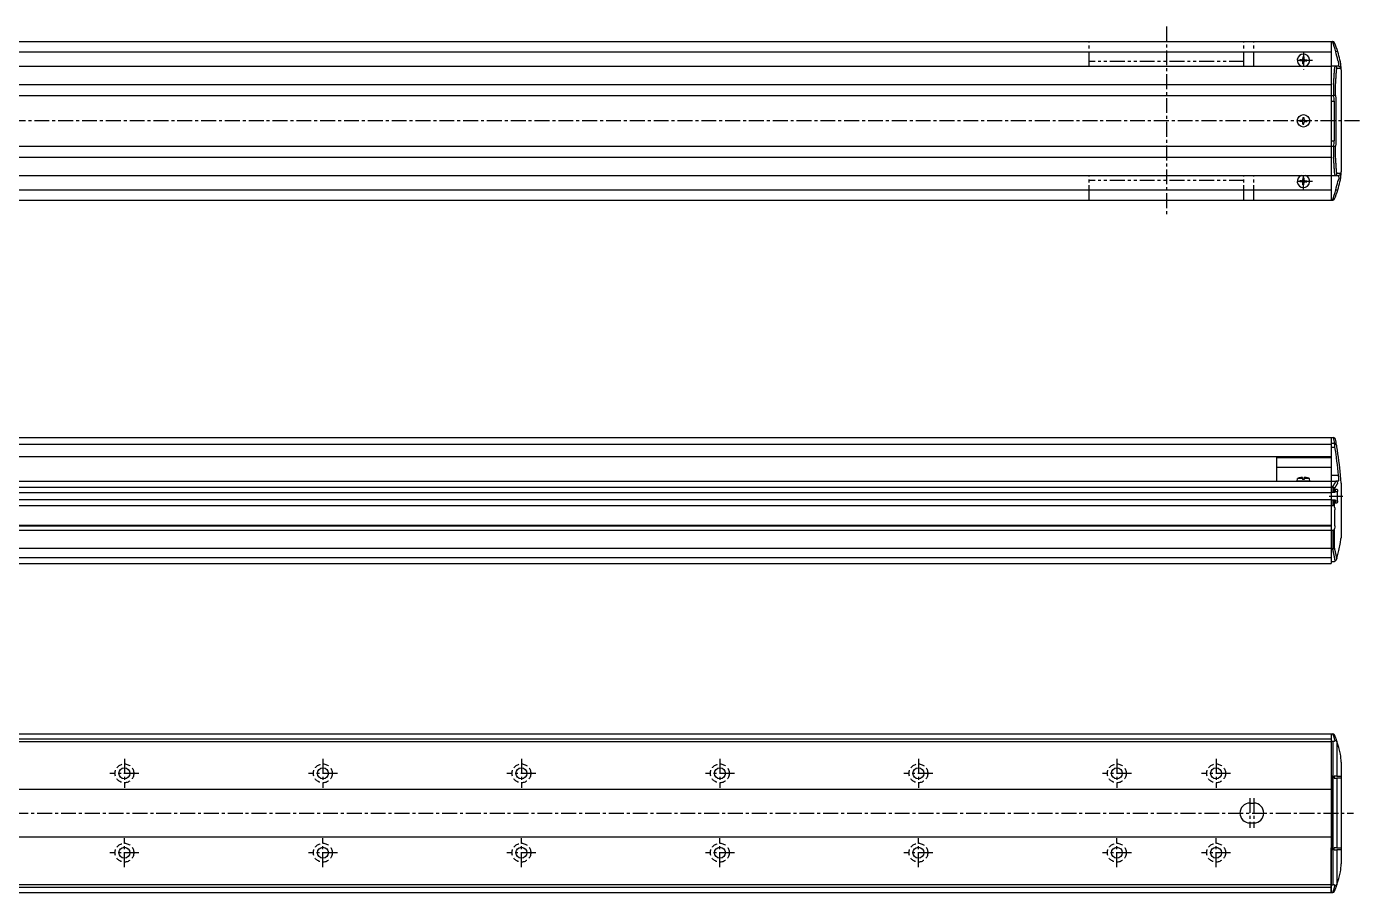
# Model space of a CAD drawing. Extents: x -693 to 650, y 35 to 506.
# Drawn here: x -22 to 650, y 69 to 506 of the extents above; entities that cross this region are included whole.
import ezdxf

# ---------------------------------------------------------------- set-up
doc = ezdxf.new("R2010")
doc.units = 0
for name, pattern in [('CENTER', [12, 7.5, -1.5, 1.5, -1.5]), ('DASHED', [4.5, 3, -1.5]), ('PHANTOM', [15, 7.5, -1.5, 1.5, -1.5, 1.5, -1.5])]:
    doc.linetypes.add(name, pattern=pattern)
doc.layers.get('0').update_dxf_attribs({"linetype": 'CONTINUOUS'})
doc.layers.add('CENTER', color=1, linetype='CENTER')

msp = doc.modelspace()

# ---------------------------------------------------------------- linework, layer by layer
at = {"color": 7, "linetype": 'CONTINUOUS'}
for p, q in [((-504.42, 498.26), (635.58, 498.26)), ((635.58, 498.26), (635.58, 418.26)), ((635.58, 498.26), (636.16, 498.26)), ((636.36, 498.26), (636.16, 498.26)), ((-258.42, 493.06), (635.58, 493.06)), ((621.33, 490.51), (621.33, 489.76)), ((621.33, 490.51), (621.83, 490.51)), ((621.83, 490.51), (621.83, 489.76)), ((637.97, 493.09), (637.82, 493.07)), ((-504.42, 485.76), (635.58, 485.76)), ((-258.42, 485.76), (635.58, 485.76)), ((619.83, 489.01), (619.83, 488.51)), ((620.58, 489.01), (619.83, 489.01)), ((620.58, 488.51), (619.83, 488.51)), ((621.33, 487.01), (621.33, 487.77)), ((621.33, 487.01), (621.83, 487.01)), ((621.83, 487.01), (621.83, 487.77)), ((622.57, 489.01), (623.33, 489.01)), ((622.57, 488.51), (623.33, 488.51)), ((623.33, 489.01), (623.33, 488.51)), ((639.25, 485.76), (635.58, 485.76)), ((638.41, 484.76), (640.24, 484.76)), ((638.97, 488.76), (639.18, 488.03)), ((640.16, 487.99), (639.94, 488.98)), ((640.48, 485.88), (640.48, 485.89)), ((640.58, 483.91), (640.58, 432.61)), ((-504.42, 476.53), (635.58, 476.53)), ((-504.42, 471), (635.58, 471)), ((635.58, 471.01), (636.66, 471.01)), ((636.77, 471.02), (636.66, 471.01)), ((636.76, 476.51), (636.77, 476.51)), ((636.77, 476.51), (636.77, 471.02)), ((637.75, 471.6), (637.75, 476.34)), ((635.58, 468.26), (637.09, 468.26)), ((637.09, 468.26), (637.09, 448.26)), ((638.08, 448.26), (638.08, 468.26)), ((619.83, 458.51), (619.83, 458.01)), ((620.58, 458.51), (619.83, 458.51)), ((620.58, 458.01), (619.83, 458.01)), ((621.33, 460.01), (621.33, 459.26)), ((621.33, 460.01), (621.83, 460.01)), ((621.33, 456.51), (621.33, 457.27)), ((621.83, 460.01), (621.83, 459.26)), ((621.83, 456.51), (621.83, 457.27)), ((622.57, 458.51), (623.33, 458.51)), ((622.57, 458.01), (623.33, 458.01)), ((623.33, 458.51), (623.33, 458.01)), ((621.33, 456.51), (621.83, 456.51)), ((-504.42, 445.53), (635.58, 445.53)), ((635.58, 448.26), (637.09, 448.26)), ((635.58, 445.51), (636.66, 445.51)), ((636.66, 445.51), (636.77, 445.51)), ((636.77, 445.51), (636.77, 440.01)), ((637.75, 440.19), (637.75, 444.92)), ((-504.42, 439.99), (635.58, 439.99)), ((636.77, 440.01), (636.76, 440.01)), ((-502.42, 430.76), (637.58, 430.76)), ((-258.42, 430.76), (635.58, 430.76)), ((635.58, 430.76), (639.25, 430.76)), ((640.24, 431.76), (638.41, 431.76)), ((640.48, 430.64), (640.48, 430.65)), ((-258.42, 423.46), (635.58, 423.46)), ((619.83, 428.01), (619.83, 427.51)), ((620.58, 428.01), (619.83, 428.01)), ((620.58, 427.51), (619.83, 427.51)), ((621.33, 429.51), (621.33, 428.76)), ((621.33, 429.51), (621.83, 429.51)), ((621.33, 426.01), (621.33, 426.77)), ((621.33, 426.01), (621.83, 426.01)), ((621.83, 429.51), (621.83, 428.76)), ((621.83, 426.01), (621.83, 426.77)), ((622.57, 428.01), (623.33, 428.01)), ((622.57, 427.51), (623.33, 427.51)), ((623.33, 428.01), (623.33, 427.51)), ((637.97, 423.44), (637.82, 423.46)), ((638.97, 427.76), (639.18, 428.5)), ((639.94, 427.54), (640.16, 428.54)), ((-504.42, 418.26), (635.58, 418.26)), ((635.58, 418.26), (636.16, 418.26)), ((636.16, 418.26), (636.36, 418.26)), ((-258.42, 298.59), (635.58, 298.59)), ((635.58, 298.59), (635.58, 236.09)), ((635.58, 298.59), (635.58, 289.09)), ((635.58, 298.59), (636.76, 298.59)), ((635.58, 298.59), (635.58, 289.09)), ((635.58, 295.7), (637.27, 295.7)), ((636.77, 298.59), (636.76, 298.59)), ((-258.42, 295.23), (635.58, 295.23)), ((-258.42, 289.09), (635.58, 289.09)), ((608.08, 289.09), (608.08, 276.59)), ((635.58, 293.82), (637.43, 293.82)), ((608.08, 288.62), (635.58, 288.62)), ((608.08, 283.63), (635.58, 283.63)), ((-504.42, 276.59), (635.58, 276.59)), ((618.43, 276.59), (618.54, 277.89)), ((624.73, 276.59), (618.43, 276.59)), ((621.18, 277.89), (618.54, 277.89)), ((621.18, 278.48), (621.18, 277.49)), ((621.98, 277.49), (621.18, 277.49)), ((621.98, 278.48), (621.98, 277.49)), ((624.61, 277.89), (621.98, 277.89)), ((624.73, 276.59), (624.61, 277.89)), ((635.58, 279.59), (639.25, 279.59)), ((635.58, 276.59), (637.82, 276.59)), ((635.58, 276.59), (635.58, 235.09)), ((638.97, 276.59), (637.82, 276.59)), ((637.82, 276.59), (637.97, 276.58)), ((639.18, 276.68), (638.97, 276.59)), ((640.48, 276.91), (640.48, 276.89)), ((640.58, 275.59), (640.58, 248.09)), ((-504.42, 273.59), (635.58, 273.59)), ((-504.42, 270.84), (635.58, 270.84)), ((635.58, 273.59), (636.16, 273.59)), ((635.58, 270.99), (637.55, 270.99)), ((636.16, 273.59), (636.36, 273.57)), ((636.36, 273.57), (636.36, 270.99)), ((637.29, 270.99), (637.29, 273.01)), ((638.49, 272.44), (637.55, 272.44)), ((637.55, 272.44), (637.55, 270.99)), ((637.55, 271.44), (638.81, 271.44)), ((638.81, 266.74), (638.81, 271.44)), ((-504.42, 267.34), (635.58, 267.34)), ((-504.42, 264.32), (635.58, 264.32)), ((635.58, 267.19), (637.55, 267.19)), ((635.58, 264.32), (636.36, 264.32)), ((636.36, 267.19), (636.36, 264.32)), ((637.29, 263.52), (637.29, 267.19)), ((637.43, 254.09), (637.43, 262.09)), ((637.55, 267.19), (637.55, 265.74)), ((637.55, 266.74), (638.81, 266.74)), ((637.55, 265.74), (638.49, 265.74)), ((-504.42, 254.39), (635.58, 254.39)), ((-504.42, 254.09), (635.58, 254.09)), ((-504.42, 251.85), (635.58, 251.85)), ((635.58, 251.85), (636.36, 251.85)), ((636.36, 251.85), (636.36, 242.59)), ((637.29, 242.85), (637.29, 252.65)), ((-504.42, 242.85), (635.58, 242.85)), ((635.58, 242.59), (636.31, 242.59)), ((636.36, 242.59), (636.31, 242.59)), ((-504.42, 238.09), (635.58, 238.09)), ((-504.42, 235.09), (635.58, 235.09)), ((635.58, 236.09), (636.52, 236.09)), ((638.47, 237.62), (638.43, 237.48)), ((-504.42, 149.3), (635.58, 149.3)), ((635.58, 149.3), (635.58, 69.3)), ((635.58, 149.3), (635.58, 126.85)), ((635.58, 149.3), (636.31, 149.3)), ((636.31, 149.3), (636.36, 149.3)), ((-504.42, 146.7), (635.58, 146.7)), ((-504.42, 145.3), (635.58, 145.3)), ((635.58, 145.55), (636.52, 145.55)), ((636.52, 73.05), (636.52, 145.55)), ((638.43, 145.51), (638.47, 145.38)), ((638.47, 145.38), (638.47, 127.8)), ((640.58, 134.95), (640.58, 83.65)), ((636.03, 127.8), (635.58, 127.8)), ((636.03, 127.8), (636.03, 90.8)), ((638.47, 127.8), (637.08, 127.8)), ((637.08, 127.8), (637.08, 126.8)), ((638.47, 127.8), (640.41, 127.8)), ((640.41, 127.8), (640.58, 127.75)), ((-504.42, 121.3), (635.58, 121.3)), ((635.58, 126.85), (636.03, 126.85)), ((637.08, 126.8), (638.47, 126.8)), ((638.47, 126.8), (638.47, 91.8)), ((640.41, 126.8), (638.47, 126.8)), ((640.58, 126.74), (640.41, 126.8)), ((594.58, 114.3), (596.58, 114.3)), ((594.58, 104.3), (596.58, 104.3)), ((-504.42, 97.3), (635.58, 97.3)), ((636.03, 91.76), (635.58, 91.75)), ((635.58, 69.3), (635.58, 91.75)), ((636.03, 90.8), (635.58, 90.8)), ((638.47, 91.8), (637.08, 91.8)), ((637.08, 90.8), (637.08, 91.8)), ((637.08, 90.8), (638.47, 90.8)), ((638.47, 91.8), (640.41, 91.8)), ((638.47, 90.8), (638.47, 73.22)), ((640.41, 90.8), (638.47, 90.8)), ((640.41, 91.8), (640.58, 91.86)), ((640.58, 90.86), (640.41, 90.8)), ((-504.42, 73.3), (635.58, 73.3)), ((-504.42, 71.9), (635.58, 71.9)), ((-504.42, 69.3), (635.58, 69.3)), ((635.58, 73.05), (636.52, 73.05)), ((635.58, 69.3), (636.31, 69.3)), ((636.36, 69.3), (636.31, 69.3)), ((638.47, 73.22), (638.43, 73.09))]:
    msp.add_line(p, q, dxfattribs=at)
at = {"color": 3, "linetype": 'PHANTOM'}
for p, q in [((513.58, 485.76), (513.58, 498.26)), ((591.58, 485.76), (591.58, 498.26)), ((596.58, 485.76), (596.58, 498.26)), ((591.58, 488.26), (513.58, 488.26)), ((513.58, 418.26), (513.58, 430.76)), ((591.58, 418.26), (591.58, 430.76)), ((596.58, 418.26), (596.58, 430.76)), ((591.58, 428.26), (513.58, 428.26))]:
    msp.add_line(p, q, dxfattribs=at)
at = {"color": 7, "linetype": 'CONTINUOUS'}
for points in [[(638.86, 493.09), (638.86, 493.09), (638.85, 493.11), (638.74, 493.17), (638.54, 493.18), (638.28, 493.15), (637.97, 493.09)], [(639.48, 486.57), (639.39, 487.13), (639.18, 488.03)], [(639.48, 429.96), (639.39, 429.4), (639.18, 428.5)], [(638.86, 423.44), (638.86, 423.44), (638.85, 423.42), (638.74, 423.36), (638.54, 423.35), (638.28, 423.38), (637.97, 423.44)], [(637.43, 293.82), (637.39, 294.24), (637.34, 294.87), (637.3, 295.37), (637.27, 295.7)], [(639.18, 276.68), (639.39, 277.07), (639.48, 277.54)], [(638.49, 272.44), (638.5, 272.44), (638.61, 272.37), (638.7, 272.2), (638.76, 271.96), (638.8, 271.66), (638.81, 271.44)], [(637.29, 263.52), (637.37, 263.03), (637.43, 262.09)], [(638.81, 266.74), (638.81, 266.64), (638.78, 266.32), (638.72, 266.03), (638.63, 265.83), (638.52, 265.74), (638.49, 265.74)], [(637.43, 254.09), (637.41, 253.54), (637.29, 252.65)], [(638.47, 237.62), (639.38, 241.71), (640.16, 245.67)], [(638.43, 145.51), (638.38, 145.61), (638.23, 145.74), (637.98, 145.8), (637.58, 145.73)], [(640.16, 139.03), (639.38, 142.3), (638.47, 145.38)], [(638.47, 73.22), (639.38, 76.31), (640.16, 79.58)], [(637.58, 72.88), (637.79, 72.82), (638.1, 72.82), (638.32, 72.92), (638.43, 73.09)]]:
    msp.add_lwpolyline(points, dxfattribs=at)
for points in [[(636.76, 476.51, 0), (636.76, 476.58, 0), (636.77, 476.64, 0), (636.77, 476.7, 0), (636.77, 476.76, 0), (636.78, 476.82, 0), (636.78, 476.89, 0), (636.79, 476.95, 0), (636.79, 477.01, 0), (636.79, 477.07, 0), (636.8, 477.13, 0), (636.8, 477.19, 0), (636.81, 477.26, 0), (636.81, 477.32, 0), (636.82, 477.38, 0), (636.82, 477.44, 0), (636.82, 477.5, 0), (636.83, 477.57, 0), (636.83, 477.63, 0), (636.84, 477.69, 0), (636.84, 477.75, 0), (636.85, 477.81, 0), (636.85, 477.88, 0), (636.85, 477.94, 0), (636.86, 478, 0), (636.86, 478.06, 0), (636.87, 478.12, 0), (636.87, 478.19, 0), (636.87, 478.25, 0), (636.88, 478.31, 0), (636.88, 478.37, 0), (636.89, 478.43, 0), (636.89, 478.5, 0), (636.89, 478.56, 0), (636.9, 478.62, 0), (636.9, 478.68, 0), (636.91, 478.74, 0), (636.91, 478.81, 0), (636.91, 478.87, 0), (636.92, 478.93, 0), (636.92, 478.99, 0), (636.93, 479.05, 0), (636.93, 479.12, 0), (636.93, 479.18, 0), (636.94, 479.24, 0), (636.94, 479.3, 0), (636.95, 479.36, 0), (636.95, 479.42, 0), (636.96, 479.49, 0), (636.96, 479.55, 0), (636.96, 479.61, 0), (636.97, 479.67, 0), (636.97, 479.74, 0), (636.98, 479.8, 0), (636.98, 479.86, 0), (636.98, 479.92, 0), (636.99, 479.98, 0), (636.99, 480.05, 0), (637, 480.11, 0), (637, 480.17, 0), (637, 480.23, 0), (637.01, 480.29, 0), (637.01, 480.36, 0), (637.01, 480.42, 0), (637.02, 480.48, 0), (637.02, 480.54, 0), (637.03, 480.6, 0), (637.03, 480.67, 0), (637.03, 480.73, 0), (637.04, 480.79, 0), (637.04, 480.85, 0), (637.05, 480.91, 0), (637.05, 480.98, 0), (637.05, 481.04, 0), (637.06, 481.1, 0), (637.06, 481.16, 0), (637.07, 481.22, 0), (637.07, 481.29, 0), (637.08, 481.35, 0), (637.08, 481.41, 0), (637.08, 481.47, 0), (637.09, 481.53, 0), (637.09, 481.59, 0), (637.1, 481.66, 0), (637.1, 481.72, 0), (637.1, 481.78, 0), (637.11, 481.84, 0), (637.11, 481.9, 0), (637.11, 481.97, 0), (637.12, 482.03, 0), (637.12, 482.09, 0), (637.13, 482.15, 0), (637.13, 482.21, 0), (637.13, 482.28, 0), (637.14, 482.34, 0), (637.14, 482.4, 0), (637.15, 482.46, 0), (637.15, 482.52, 0), (637.15, 482.59, 0), (637.16, 482.65, 0), (637.16, 482.71, 0), (637.16, 482.77, 0), (637.17, 482.83, 0), (637.17, 482.9, 0), (637.18, 482.96, 0), (637.18, 483.02, 0), (637.18, 483.08, 0), (637.19, 483.14, 0), (637.19, 483.21, 0), (637.2, 483.27, 0), (637.2, 483.33, 0), (637.2, 483.39, 0), (637.21, 483.45, 0), (637.21, 483.52, 0), (637.22, 483.58, 0), (637.22, 483.64, 0), (637.22, 483.7, 0), (637.23, 483.77, 0), (637.23, 483.83, 0), (637.23, 483.89, 0), (637.24, 483.95, 0), (637.24, 484.01, 0), (637.25, 484.08, 0), (637.25, 484.14, 0), (637.25, 484.2, 0), (637.26, 484.26, 0), (637.26, 484.32, 0), (637.27, 484.39, 0), (637.27, 484.45, 0)], [(637.75, 476.34, 0), (637.76, 476.4, 0), (637.76, 476.46, 0), (637.76, 476.52, 0), (637.77, 476.58, 0), (637.77, 476.64, 0), (637.78, 476.7, 0), (637.78, 476.76, 0), (637.78, 476.82, 0), (637.79, 476.88, 0), (637.79, 476.94, 0), (637.8, 477, 0), (637.8, 477.06, 0), (637.8, 477.13, 0), (637.81, 477.19, 0), (637.81, 477.25, 0), (637.82, 477.31, 0), (637.82, 477.37, 0), (637.83, 477.43, 0), (637.83, 477.49, 0), (637.83, 477.55, 0), (637.84, 477.61, 0), (637.84, 477.67, 0), (637.85, 477.73, 0), (637.85, 477.79, 0), (637.85, 477.85, 0), (637.86, 477.91, 0), (637.86, 477.97, 0), (637.87, 478.04, 0), (637.87, 478.1, 0), (637.87, 478.16, 0), (637.88, 478.22, 0), (637.88, 478.28, 0), (637.89, 478.34, 0), (637.89, 478.4, 0), (637.89, 478.46, 0), (637.9, 478.52, 0), (637.9, 478.58, 0), (637.91, 478.64, 0), (637.91, 478.7, 0), (637.91, 478.76, 0), (637.92, 478.82, 0), (637.92, 478.88, 0), (637.93, 478.94, 0), (637.93, 479.01, 0), (637.93, 479.07, 0), (637.94, 479.13, 0), (637.94, 479.19, 0), (637.95, 479.25, 0), (637.95, 479.31, 0), (637.95, 479.37, 0), (637.96, 479.43, 0), (637.96, 479.49, 0), (637.97, 479.55, 0), (637.97, 479.61, 0), (637.97, 479.67, 0), (637.98, 479.73, 0), (637.98, 479.8, 0), (637.99, 479.86, 0), (637.99, 479.92, 0), (637.99, 479.98, 0), (638, 480.04, 0), (638, 480.1, 0), (638, 480.16, 0), (638.01, 480.22, 0), (638.01, 480.28, 0), (638.02, 480.34, 0), (638.02, 480.4, 0), (638.02, 480.46, 0), (638.03, 480.52, 0), (638.03, 480.58, 0), (638.04, 480.64, 0), (638.04, 480.7, 0), (638.04, 480.77, 0), (638.05, 480.83, 0), (638.05, 480.89, 0), (638.06, 480.95, 0), (638.06, 481.01, 0), (638.06, 481.07, 0), (638.07, 481.13, 0), (638.07, 481.19, 0), (638.08, 481.25, 0), (638.08, 481.31, 0), (638.08, 481.37, 0), (638.09, 481.43, 0), (638.09, 481.49, 0), (638.1, 481.55, 0), (638.1, 481.62, 0), (638.1, 481.68, 0), (638.11, 481.74, 0), (638.11, 481.8, 0), (638.11, 481.86, 0), (638.12, 481.92, 0), (638.12, 481.98, 0), (638.13, 482.04, 0), (638.13, 482.1, 0), (638.13, 482.16, 0), (638.14, 482.22, 0), (638.14, 482.28, 0), (638.14, 482.35, 0), (638.15, 482.4, 0), (638.15, 482.47, 0), (638.16, 482.53, 0), (638.16, 482.59, 0), (638.16, 482.65, 0), (638.17, 482.71, 0), (638.17, 482.77, 0), (638.18, 482.83, 0), (638.18, 482.89, 0), (638.18, 482.95, 0), (638.19, 483.01, 0), (638.19, 483.07, 0), (638.2, 483.13, 0), (638.2, 483.19, 0), (638.2, 483.26, 0), (638.21, 483.32, 0), (638.21, 483.38, 0), (638.21, 483.44, 0), (638.22, 483.5, 0), (638.22, 483.56, 0), (638.23, 483.62, 0), (638.23, 483.68, 0), (638.23, 483.74, 0), (638.24, 483.8, 0), (638.24, 483.86, 0), (638.25, 483.92, 0), (638.25, 483.99, 0), (638.25, 484.05, 0), (638.26, 484.11, 0)], [(637.27, 432.08, 0), (637.27, 432.14, 0), (637.26, 432.2, 0), (637.26, 432.27, 0), (637.25, 432.33, 0), (637.25, 432.39, 0), (637.25, 432.45, 0), (637.24, 432.51, 0), (637.24, 432.58, 0), (637.23, 432.64, 0), (637.23, 432.7, 0), (637.23, 432.76, 0), (637.22, 432.82, 0), (637.22, 432.89, 0), (637.22, 432.95, 0), (637.21, 433.01, 0), (637.21, 433.07, 0), (637.2, 433.13, 0), (637.2, 433.2, 0), (637.2, 433.26, 0), (637.19, 433.32, 0), (637.19, 433.38, 0), (637.18, 433.44, 0), (637.18, 433.51, 0), (637.18, 433.57, 0), (637.17, 433.63, 0), (637.17, 433.69, 0), (637.16, 433.76, 0), (637.16, 433.82, 0), (637.16, 433.88, 0), (637.15, 433.94, 0), (637.15, 434, 0), (637.15, 434.07, 0), (637.14, 434.13, 0), (637.14, 434.19, 0), (637.13, 434.25, 0), (637.13, 434.31, 0), (637.13, 434.38, 0), (637.12, 434.44, 0), (637.12, 434.5, 0), (637.11, 434.56, 0), (637.11, 434.62, 0), (637.11, 434.69, 0), (637.1, 434.75, 0), (637.1, 434.81, 0), (637.1, 434.87, 0), (637.09, 434.93, 0), (637.09, 435, 0), (637.08, 435.06, 0), (637.08, 435.12, 0), (637.08, 435.18, 0), (637.07, 435.24, 0), (637.07, 435.31, 0), (637.06, 435.37, 0), (637.06, 435.43, 0), (637.05, 435.49, 0), (637.05, 435.55, 0), (637.05, 435.62, 0), (637.04, 435.68, 0), (637.04, 435.74, 0), (637.03, 435.8, 0), (637.03, 435.86, 0), (637.03, 435.93, 0), (637.02, 435.99, 0), (637.02, 436.05, 0), (637.01, 436.11, 0), (637.01, 436.17, 0), (637.01, 436.24, 0), (637, 436.3, 0), (637, 436.36, 0), (637, 436.42, 0), (636.99, 436.48, 0), (636.99, 436.55, 0), (636.98, 436.61, 0), (636.98, 436.67, 0), (636.98, 436.73, 0), (636.97, 436.79, 0), (636.97, 436.86, 0), (636.96, 436.92, 0), (636.96, 436.98, 0), (636.96, 437.04, 0), (636.95, 437.1, 0), (636.95, 437.17, 0), (636.94, 437.23, 0), (636.94, 437.29, 0), (636.93, 437.35, 0), (636.93, 437.41, 0), (636.93, 437.48, 0), (636.92, 437.54, 0), (636.92, 437.6, 0), (636.91, 437.66, 0), (636.91, 437.72, 0), (636.91, 437.79, 0), (636.9, 437.85, 0), (636.9, 437.91, 0), (636.89, 437.97, 0), (636.89, 438.03, 0), (636.89, 438.1, 0), (636.88, 438.16, 0), (636.88, 438.22, 0), (636.87, 438.28, 0), (636.87, 438.34, 0), (636.87, 438.4, 0), (636.86, 438.47, 0), (636.86, 438.53, 0), (636.85, 438.59, 0), (636.85, 438.65, 0), (636.85, 438.71, 0), (636.84, 438.78, 0), (636.84, 438.84, 0), (636.83, 438.9, 0), (636.83, 438.96, 0), (636.82, 439.02, 0), (636.82, 439.09, 0), (636.82, 439.15, 0), (636.81, 439.21, 0), (636.81, 439.27, 0), (636.8, 439.33, 0), (636.8, 439.39, 0), (636.79, 439.46, 0), (636.79, 439.52, 0), (636.79, 439.58, 0), (636.78, 439.64, 0), (636.78, 439.7, 0), (636.77, 439.77, 0), (636.77, 439.83, 0), (636.77, 439.89, 0), (636.76, 439.95, 0), (636.76, 440.01, 0)], [(638.26, 432.42, 0), (638.25, 432.48, 0), (638.25, 432.54, 0), (638.25, 432.61, 0), (638.24, 432.66, 0), (638.24, 432.73, 0), (638.23, 432.79, 0), (638.23, 432.85, 0), (638.23, 432.91, 0), (638.22, 432.97, 0), (638.22, 433.03, 0), (638.21, 433.09, 0), (638.21, 433.15, 0), (638.21, 433.21, 0), (638.2, 433.27, 0), (638.2, 433.33, 0), (638.2, 433.39, 0), (638.19, 433.45, 0), (638.19, 433.52, 0), (638.18, 433.58, 0), (638.18, 433.64, 0), (638.18, 433.7, 0), (638.17, 433.76, 0), (638.17, 433.82, 0), (638.16, 433.88, 0), (638.16, 433.94, 0), (638.16, 434, 0), (638.15, 434.06, 0), (638.15, 434.12, 0), (638.14, 434.18, 0), (638.14, 434.25, 0), (638.14, 434.31, 0), (638.13, 434.37, 0), (638.13, 434.43, 0), (638.13, 434.49, 0), (638.12, 434.55, 0), (638.12, 434.61, 0), (638.11, 434.67, 0), (638.11, 434.73, 0), (638.11, 434.79, 0), (638.1, 434.85, 0), (638.1, 434.91, 0), (638.1, 434.97, 0), (638.09, 435.03, 0), (638.09, 435.1, 0), (638.08, 435.16, 0), (638.08, 435.22, 0), (638.08, 435.28, 0), (638.07, 435.34, 0), (638.07, 435.4, 0), (638.06, 435.46, 0), (638.06, 435.52, 0), (638.06, 435.58, 0), (638.05, 435.64, 0), (638.05, 435.7, 0), (638.04, 435.76, 0), (638.04, 435.82, 0), (638.04, 435.88, 0), (638.03, 435.94, 0), (638.03, 436, 0), (638.02, 436.07, 0), (638.02, 436.13, 0), (638.02, 436.19, 0), (638.01, 436.25, 0), (638.01, 436.31, 0), (638, 436.37, 0), (638, 436.43, 0), (638, 436.49, 0), (637.99, 436.55, 0), (637.99, 436.61, 0), (637.99, 436.67, 0), (637.98, 436.73, 0), (637.98, 436.79, 0), (637.97, 436.85, 0), (637.97, 436.92, 0), (637.97, 436.98, 0), (637.96, 437.04, 0), (637.96, 437.1, 0), (637.95, 437.16, 0), (637.95, 437.22, 0), (637.95, 437.28, 0), (637.94, 437.34, 0), (637.94, 437.4, 0), (637.93, 437.46, 0), (637.93, 437.52, 0), (637.93, 437.58, 0), (637.92, 437.64, 0), (637.92, 437.7, 0), (637.91, 437.76, 0), (637.91, 437.83, 0), (637.91, 437.89, 0), (637.9, 437.95, 0), (637.9, 438.01, 0), (637.89, 438.07, 0), (637.89, 438.13, 0), (637.89, 438.19, 0), (637.88, 438.25, 0), (637.88, 438.31, 0), (637.87, 438.37, 0), (637.87, 438.43, 0), (637.87, 438.49, 0), (637.86, 438.55, 0), (637.86, 438.61, 0), (637.85, 438.68, 0), (637.85, 438.74, 0), (637.85, 438.8, 0), (637.84, 438.86, 0), (637.84, 438.92, 0), (637.83, 438.98, 0), (637.83, 439.04, 0), (637.83, 439.1, 0), (637.82, 439.16, 0), (637.82, 439.22, 0), (637.81, 439.28, 0), (637.81, 439.34, 0), (637.8, 439.4, 0), (637.8, 439.46, 0), (637.8, 439.52, 0), (637.79, 439.58, 0), (637.79, 439.64, 0), (637.78, 439.71, 0), (637.78, 439.77, 0), (637.78, 439.83, 0), (637.77, 439.89, 0), (637.77, 439.95, 0), (637.76, 440.01, 0), (637.76, 440.07, 0), (637.76, 440.13, 0), (637.75, 440.19, 0)], [(621.18, 278.48, 0), (621.16, 278.48, 0), (621.13, 278.48, 0), (621.11, 278.47, 0), (621.09, 278.47, 0), (621.07, 278.47, 0), (621.05, 278.47, 0), (621.03, 278.47, 0), (621.01, 278.47, 0), (620.99, 278.46, 0), (620.97, 278.46, 0), (620.94, 278.46, 0), (620.92, 278.46, 0), (620.9, 278.46, 0), (620.88, 278.46, 0), (620.86, 278.45, 0), (620.84, 278.45, 0), (620.82, 278.45, 0), (620.8, 278.45, 0), (620.77, 278.45, 0), (620.75, 278.44, 0), (620.73, 278.44, 0), (620.71, 278.44, 0), (620.69, 278.44, 0), (620.67, 278.44, 0), (620.65, 278.43, 0), (620.63, 278.43, 0), (620.61, 278.43, 0), (620.59, 278.43, 0), (620.56, 278.42, 0), (620.54, 278.42, 0), (620.52, 278.42, 0), (620.5, 278.41, 0), (620.48, 278.41, 0), (620.46, 278.41, 0), (620.44, 278.4, 0), (620.42, 278.4, 0), (620.4, 278.4, 0), (620.38, 278.4, 0), (620.35, 278.39, 0), (620.33, 278.39, 0), (620.31, 278.39, 0), (620.29, 278.38, 0), (620.27, 278.38, 0), (620.25, 278.38, 0), (620.23, 278.37, 0), (620.21, 278.37, 0), (620.19, 278.37, 0), (620.17, 278.36, 0), (620.14, 278.36, 0), (620.12, 278.35, 0), (620.1, 278.35, 0), (620.08, 278.35, 0), (620.06, 278.34, 0), (620.04, 278.34, 0), (620.02, 278.33, 0), (620, 278.33, 0), (619.98, 278.32, 0), (619.96, 278.32, 0), (619.94, 278.32, 0), (619.92, 278.31, 0), (619.9, 278.31, 0), (619.88, 278.3, 0), (619.85, 278.3, 0), (619.83, 278.29, 0), (619.81, 278.29, 0), (619.79, 278.29, 0), (619.77, 278.28, 0), (619.75, 278.27, 0), (619.73, 278.27, 0), (619.71, 278.26, 0), (619.69, 278.26, 0), (619.67, 278.25, 0), (619.65, 278.25, 0), (619.63, 278.25, 0), (619.61, 278.24, 0), (619.59, 278.24, 0), (619.57, 278.23, 0), (619.55, 278.22, 0), (619.52, 278.22, 0), (619.5, 278.21, 0), (619.48, 278.21, 0), (619.46, 278.2, 0), (619.44, 278.2, 0), (619.42, 278.19, 0), (619.4, 278.19, 0), (619.38, 278.18, 0), (619.36, 278.17, 0), (619.34, 278.17, 0), (619.32, 278.16, 0), (619.3, 278.15, 0), (619.28, 278.15, 0), (619.26, 278.14, 0), (619.24, 278.14, 0), (619.22, 278.13, 0), (619.2, 278.12, 0), (619.18, 278.12, 0), (619.16, 278.11, 0), (619.14, 278.11, 0), (619.12, 278.1, 0), (619.1, 278.09, 0), (619.08, 278.09, 0), (619.06, 278.08, 0), (619.04, 278.07, 0), (619.02, 278.06, 0), (619, 278.06, 0), (618.98, 278.05, 0), (618.96, 278.05, 0), (618.94, 278.04, 0), (618.92, 278.03, 0), (618.9, 278.02, 0), (618.88, 278.02, 0), (618.86, 278.01, 0), (618.84, 278, 0), (618.82, 278, 0), (618.8, 277.99, 0), (618.78, 277.98, 0), (618.76, 277.97, 0), (618.74, 277.96, 0), (618.72, 277.96, 0), (618.7, 277.95, 0), (618.68, 277.94, 0), (618.66, 277.93, 0), (618.64, 277.93, 0), (618.62, 277.92, 0), (618.6, 277.91, 0), (618.58, 277.9, 0), (618.56, 277.89, 0), (618.54, 277.89, 0)], [(624.61, 277.89, 0), (624.59, 277.89, 0), (624.57, 277.9, 0), (624.55, 277.91, 0), (624.53, 277.92, 0), (624.51, 277.93, 0), (624.5, 277.93, 0), (624.48, 277.94, 0), (624.46, 277.95, 0), (624.44, 277.96, 0), (624.42, 277.96, 0), (624.4, 277.97, 0), (624.38, 277.98, 0), (624.36, 277.99, 0), (624.34, 278, 0), (624.32, 278, 0), (624.3, 278.01, 0), (624.28, 278.02, 0), (624.26, 278.02, 0), (624.24, 278.03, 0), (624.22, 278.04, 0), (624.2, 278.05, 0), (624.18, 278.05, 0), (624.16, 278.06, 0), (624.14, 278.06, 0), (624.12, 278.07, 0), (624.1, 278.08, 0), (624.08, 278.09, 0), (624.06, 278.09, 0), (624.04, 278.1, 0), (624.02, 278.11, 0), (624, 278.11, 0), (623.98, 278.12, 0), (623.95, 278.12, 0), (623.93, 278.13, 0), (623.91, 278.14, 0), (623.89, 278.14, 0), (623.87, 278.15, 0), (623.85, 278.15, 0), (623.83, 278.16, 0), (623.81, 278.17, 0), (623.79, 278.17, 0), (623.77, 278.18, 0), (623.75, 278.19, 0), (623.73, 278.19, 0), (623.71, 278.2, 0), (623.69, 278.2, 0), (623.67, 278.21, 0), (623.65, 278.21, 0), (623.63, 278.22, 0), (623.61, 278.22, 0), (623.59, 278.23, 0), (623.57, 278.24, 0), (623.55, 278.24, 0), (623.53, 278.25, 0), (623.51, 278.25, 0), (623.49, 278.25, 0), (623.47, 278.26, 0), (623.44, 278.26, 0), (623.42, 278.27, 0), (623.4, 278.27, 0), (623.38, 278.28, 0), (623.36, 278.29, 0), (623.34, 278.29, 0), (623.32, 278.29, 0), (623.3, 278.3, 0), (623.28, 278.3, 0), (623.26, 278.31, 0), (623.24, 278.31, 0), (623.22, 278.32, 0), (623.2, 278.32, 0), (623.17, 278.32, 0), (623.15, 278.33, 0), (623.13, 278.33, 0), (623.11, 278.34, 0), (623.09, 278.34, 0), (623.07, 278.35, 0), (623.05, 278.35, 0), (623.03, 278.35, 0), (623.01, 278.36, 0), (622.99, 278.36, 0), (622.97, 278.37, 0), (622.95, 278.37, 0), (622.92, 278.37, 0), (622.9, 278.38, 0), (622.88, 278.38, 0), (622.86, 278.38, 0), (622.84, 278.39, 0), (622.82, 278.39, 0), (622.8, 278.39, 0), (622.78, 278.4, 0), (622.76, 278.4, 0), (622.74, 278.4, 0), (622.72, 278.4, 0), (622.69, 278.41, 0), (622.67, 278.41, 0), (622.65, 278.41, 0), (622.63, 278.42, 0), (622.61, 278.42, 0), (622.59, 278.42, 0), (622.57, 278.43, 0), (622.55, 278.43, 0), (622.53, 278.43, 0), (622.5, 278.43, 0), (622.48, 278.44, 0), (622.46, 278.44, 0), (622.44, 278.44, 0), (622.42, 278.44, 0), (622.4, 278.44, 0), (622.38, 278.45, 0), (622.36, 278.45, 0), (622.34, 278.45, 0), (622.32, 278.45, 0), (622.29, 278.45, 0), (622.27, 278.46, 0), (622.25, 278.46, 0), (622.23, 278.46, 0), (622.21, 278.46, 0), (622.19, 278.46, 0), (622.17, 278.46, 0), (622.15, 278.47, 0), (622.12, 278.47, 0), (622.1, 278.47, 0), (622.08, 278.47, 0), (622.06, 278.47, 0), (622.04, 278.47, 0), (622.02, 278.48, 0), (622, 278.48, 0), (621.98, 278.48, 0)], [(636.16, 273.59, 0), (636.18, 273.61, 0), (636.19, 273.63, 0), (636.21, 273.66, 0), (636.23, 273.68, 0), (636.24, 273.7, 0), (636.26, 273.73, 0), (636.27, 273.75, 0), (636.29, 273.77, 0), (636.3, 273.79, 0), (636.32, 273.82, 0), (636.34, 273.84, 0), (636.35, 273.86, 0), (636.37, 273.89, 0), (636.38, 273.91, 0), (636.4, 273.93, 0), (636.41, 273.95, 0), (636.43, 273.98, 0), (636.44, 274, 0), (636.46, 274.02, 0), (636.48, 274.05, 0), (636.49, 274.07, 0), (636.51, 274.09, 0), (636.52, 274.12, 0), (636.54, 274.14, 0), (636.55, 274.16, 0), (636.57, 274.19, 0), (636.58, 274.21, 0), (636.6, 274.23, 0), (636.61, 274.26, 0), (636.63, 274.28, 0), (636.64, 274.3, 0), (636.66, 274.32, 0), (636.67, 274.35, 0), (636.69, 274.37, 0), (636.7, 274.39, 0), (636.72, 274.42, 0), (636.73, 274.44, 0), (636.75, 274.46, 0), (636.76, 274.49, 0), (636.78, 274.51, 0), (636.79, 274.53, 0), (636.81, 274.56, 0), (636.82, 274.58, 0), (636.84, 274.6, 0), (636.85, 274.63, 0), (636.87, 274.65, 0), (636.88, 274.67, 0), (636.89, 274.7, 0), (636.91, 274.72, 0), (636.92, 274.74, 0), (636.94, 274.77, 0), (636.95, 274.79, 0), (636.97, 274.81, 0), (636.98, 274.84, 0), (637, 274.86, 0), (637.01, 274.88, 0), (637.02, 274.91, 0), (637.04, 274.93, 0), (637.05, 274.95, 0), (637.07, 274.98, 0), (637.08, 275, 0), (637.1, 275.02, 0), (637.11, 275.05, 0), (637.12, 275.07, 0), (637.14, 275.09, 0), (637.15, 275.12, 0), (637.17, 275.14, 0), (637.18, 275.16, 0), (637.19, 275.19, 0), (637.21, 275.21, 0), (637.22, 275.23, 0), (637.24, 275.26, 0), (637.25, 275.28, 0), (637.26, 275.3, 0), (637.28, 275.33, 0), (637.29, 275.35, 0), (637.3, 275.37, 0), (637.32, 275.4, 0), (637.33, 275.42, 0), (637.35, 275.44, 0), (637.36, 275.47, 0), (637.37, 275.49, 0), (637.39, 275.51, 0), (637.4, 275.54, 0), (637.41, 275.56, 0), (637.43, 275.58, 0), (637.44, 275.61, 0), (637.46, 275.63, 0), (637.47, 275.65, 0), (637.48, 275.68, 0), (637.5, 275.7, 0), (637.51, 275.73, 0), (637.52, 275.75, 0), (637.53, 275.77, 0), (637.55, 275.8, 0), (637.56, 275.82, 0), (637.57, 275.84, 0), (637.59, 275.87, 0), (637.6, 275.89, 0), (637.61, 275.91, 0), (637.63, 275.94, 0), (637.64, 275.96, 0), (637.65, 275.99, 0), (637.66, 276.01, 0), (637.68, 276.03, 0), (637.69, 276.06, 0), (637.7, 276.08, 0), (637.72, 276.1, 0), (637.73, 276.13, 0), (637.74, 276.15, 0), (637.75, 276.17, 0), (637.77, 276.2, 0), (637.78, 276.22, 0), (637.79, 276.25, 0), (637.81, 276.27, 0), (637.82, 276.29, 0), (637.83, 276.32, 0), (637.84, 276.34, 0), (637.86, 276.36, 0), (637.87, 276.39, 0), (637.88, 276.41, 0), (637.89, 276.43, 0), (637.91, 276.46, 0), (637.92, 276.48, 0), (637.93, 276.5, 0), (637.94, 276.53, 0), (637.96, 276.55, 0), (637.97, 276.58, 0)], [(637.29, 273.01, 0), (637.3, 273.03, 0), (637.32, 273.05, 0), (637.33, 273.07, 0), (637.35, 273.09, 0), (637.36, 273.11, 0), (637.37, 273.13, 0), (637.39, 273.15, 0), (637.4, 273.17, 0), (637.41, 273.19, 0), (637.43, 273.21, 0), (637.44, 273.23, 0), (637.45, 273.25, 0), (637.47, 273.27, 0), (637.48, 273.29, 0), (637.49, 273.31, 0), (637.51, 273.33, 0), (637.52, 273.35, 0), (637.53, 273.37, 0), (637.55, 273.39, 0), (637.56, 273.41, 0), (637.57, 273.43, 0), (637.59, 273.45, 0), (637.6, 273.47, 0), (637.61, 273.49, 0), (637.63, 273.51, 0), (637.64, 273.53, 0), (637.65, 273.55, 0), (637.66, 273.57, 0), (637.68, 273.59, 0), (637.69, 273.61, 0), (637.7, 273.63, 0), (637.72, 273.65, 0), (637.73, 273.67, 0), (637.74, 273.69, 0), (637.76, 273.71, 0), (637.77, 273.73, 0), (637.78, 273.75, 0), (637.79, 273.77, 0), (637.81, 273.79, 0), (637.82, 273.81, 0), (637.83, 273.83, 0), (637.85, 273.85, 0), (637.86, 273.87, 0), (637.87, 273.89, 0), (637.88, 273.91, 0), (637.9, 273.93, 0), (637.91, 273.95, 0), (637.92, 273.97, 0), (637.93, 273.99, 0), (637.95, 274.01, 0), (637.96, 274.03, 0), (637.97, 274.05, 0), (637.99, 274.07, 0), (638, 274.09, 0), (638.01, 274.11, 0), (638.02, 274.13, 0), (638.03, 274.15, 0), (638.05, 274.17, 0), (638.06, 274.19, 0), (638.07, 274.21, 0), (638.08, 274.23, 0), (638.1, 274.25, 0), (638.11, 274.27, 0), (638.12, 274.29, 0), (638.13, 274.31, 0), (638.14, 274.33, 0), (638.16, 274.35, 0), (638.17, 274.37, 0), (638.18, 274.39, 0), (638.19, 274.41, 0), (638.21, 274.43, 0), (638.22, 274.45, 0), (638.23, 274.47, 0), (638.24, 274.49, 0), (638.25, 274.51, 0), (638.27, 274.53, 0), (638.28, 274.55, 0), (638.29, 274.57, 0), (638.3, 274.59, 0), (638.31, 274.61, 0), (638.33, 274.63, 0), (638.34, 274.65, 0), (638.35, 274.67, 0), (638.36, 274.69, 0), (638.37, 274.71, 0), (638.38, 274.73, 0), (638.4, 274.75, 0), (638.41, 274.77, 0), (638.42, 274.79, 0), (638.43, 274.81, 0), (638.44, 274.83, 0), (638.46, 274.86, 0), (638.47, 274.88, 0), (638.48, 274.89, 0), (638.49, 274.92, 0), (638.5, 274.94, 0), (638.51, 274.96, 0), (638.52, 274.98, 0), (638.54, 275, 0), (638.55, 275.02, 0), (638.56, 275.04, 0), (638.57, 275.06, 0), (638.58, 275.08, 0), (638.59, 275.1, 0), (638.61, 275.12, 0), (638.62, 275.14, 0), (638.63, 275.16, 0), (638.64, 275.18, 0), (638.65, 275.2, 0), (638.66, 275.22, 0), (638.67, 275.24, 0), (638.68, 275.26, 0), (638.7, 275.28, 0), (638.71, 275.3, 0), (638.72, 275.32, 0), (638.73, 275.34, 0), (638.74, 275.36, 0), (638.75, 275.38, 0), (638.76, 275.4, 0), (638.77, 275.42, 0), (638.78, 275.44, 0), (638.79, 275.46, 0), (638.81, 275.49, 0), (638.82, 275.5, 0), (638.83, 275.53, 0), (638.84, 275.55, 0), (638.85, 275.57, 0), (638.86, 275.59, 0)], [(637.59, 236.39, 0), (637.58, 236.44, 0), (637.57, 236.49, 0), (637.56, 236.54, 0), (637.55, 236.59, 0), (637.54, 236.64, 0), (637.53, 236.69, 0), (637.52, 236.74, 0), (637.51, 236.78, 0), (637.5, 236.83, 0), (637.49, 236.88, 0), (637.48, 236.93, 0), (637.48, 236.98, 0), (637.47, 237.03, 0), (637.46, 237.08, 0), (637.45, 237.13, 0), (637.44, 237.18, 0), (637.43, 237.22, 0), (637.42, 237.27, 0), (637.41, 237.32, 0), (637.4, 237.37, 0), (637.39, 237.42, 0), (637.38, 237.47, 0), (637.37, 237.52, 0), (637.36, 237.56, 0), (637.35, 237.61, 0), (637.34, 237.66, 0), (637.33, 237.71, 0), (637.33, 237.76, 0), (637.32, 237.81, 0), (637.31, 237.86, 0), (637.3, 237.91, 0), (637.29, 237.96, 0), (637.28, 238, 0), (637.27, 238.05, 0), (637.26, 238.1, 0), (637.25, 238.15, 0), (637.24, 238.2, 0), (637.23, 238.25, 0), (637.22, 238.29, 0), (637.21, 238.34, 0), (637.2, 238.39, 0), (637.19, 238.44, 0), (637.18, 238.49, 0), (637.17, 238.54, 0), (637.16, 238.59, 0), (637.15, 238.64, 0), (637.14, 238.68, 0), (637.13, 238.73, 0), (637.12, 238.78, 0), (637.11, 238.83, 0), (637.1, 238.88, 0), (637.09, 238.93, 0), (637.08, 238.97, 0), (637.07, 239.02, 0), (637.06, 239.07, 0), (637.05, 239.12, 0), (637.04, 239.17, 0), (637.03, 239.22, 0), (637.02, 239.27, 0), (637.01, 239.31, 0), (637, 239.36, 0), (636.99, 239.41, 0), (636.98, 239.46, 0), (636.97, 239.51, 0), (636.96, 239.56, 0), (636.95, 239.6, 0), (636.94, 239.65, 0), (636.93, 239.7, 0), (636.92, 239.75, 0), (636.91, 239.8, 0), (636.9, 239.85, 0), (636.89, 239.9, 0), (636.88, 239.94, 0), (636.87, 239.99, 0), (636.86, 240.04, 0), (636.85, 240.09, 0), (636.84, 240.14, 0), (636.83, 240.19, 0), (636.82, 240.23, 0), (636.81, 240.28, 0), (636.8, 240.33, 0), (636.79, 240.38, 0), (636.78, 240.43, 0), (636.77, 240.47, 0), (636.76, 240.52, 0), (636.75, 240.57, 0), (636.74, 240.62, 0), (636.73, 240.67, 0), (636.72, 240.72, 0), (636.71, 240.76, 0), (636.7, 240.81, 0), (636.69, 240.86, 0), (636.68, 240.91, 0), (636.67, 240.96, 0), (636.66, 241, 0), (636.65, 241.05, 0), (636.64, 241.1, 0), (636.63, 241.15, 0), (636.62, 241.2, 0), (636.61, 241.24, 0), (636.6, 241.29, 0), (636.59, 241.34, 0), (636.57, 241.39, 0), (636.56, 241.44, 0), (636.55, 241.49, 0), (636.54, 241.53, 0), (636.53, 241.58, 0), (636.52, 241.63, 0), (636.51, 241.68, 0), (636.5, 241.72, 0), (636.49, 241.77, 0), (636.48, 241.82, 0), (636.47, 241.87, 0), (636.46, 241.92, 0), (636.45, 241.97, 0), (636.44, 242.01, 0), (636.42, 242.06, 0), (636.41, 242.11, 0), (636.4, 242.16, 0), (636.39, 242.2, 0), (636.38, 242.25, 0), (636.37, 242.3, 0), (636.36, 242.35, 0), (636.35, 242.4, 0), (636.34, 242.44, 0), (636.33, 242.49, 0), (636.32, 242.54, 0), (636.31, 242.59, 0)], [(638.42, 237.48, 0), (638.42, 237.52, 0), (638.41, 237.56, 0), (638.4, 237.6, 0), (638.39, 237.65, 0), (638.38, 237.69, 0), (638.38, 237.73, 0), (638.37, 237.77, 0), (638.36, 237.82, 0), (638.35, 237.86, 0), (638.34, 237.9, 0), (638.34, 237.94, 0), (638.33, 237.99, 0), (638.32, 238.03, 0), (638.31, 238.07, 0), (638.3, 238.11, 0), (638.29, 238.16, 0), (638.28, 238.2, 0), (638.28, 238.24, 0), (638.27, 238.28, 0), (638.26, 238.32, 0), (638.25, 238.37, 0), (638.24, 238.41, 0), (638.23, 238.45, 0), (638.23, 238.49, 0), (638.22, 238.54, 0), (638.21, 238.58, 0), (638.2, 238.62, 0), (638.19, 238.66, 0), (638.18, 238.71, 0), (638.17, 238.75, 0), (638.17, 238.79, 0), (638.16, 238.83, 0), (638.15, 238.87, 0), (638.14, 238.92, 0), (638.13, 238.96, 0), (638.12, 239, 0), (638.11, 239.04, 0), (638.11, 239.09, 0), (638.1, 239.13, 0), (638.09, 239.17, 0), (638.08, 239.21, 0), (638.07, 239.25, 0), (638.06, 239.3, 0), (638.05, 239.34, 0), (638.05, 239.38, 0), (638.04, 239.42, 0), (638.03, 239.46, 0), (638.02, 239.51, 0), (638.01, 239.55, 0), (638, 239.59, 0), (637.99, 239.63, 0), (637.99, 239.68, 0), (637.98, 239.72, 0), (637.97, 239.76, 0), (637.96, 239.8, 0), (637.95, 239.84, 0), (637.94, 239.88, 0), (637.93, 239.93, 0), (637.92, 239.97, 0), (637.91, 240.01, 0), (637.91, 240.05, 0), (637.9, 240.1, 0), (637.89, 240.14, 0), (637.88, 240.18, 0), (637.87, 240.22, 0), (637.86, 240.26, 0), (637.85, 240.31, 0), (637.84, 240.35, 0), (637.84, 240.39, 0), (637.83, 240.43, 0), (637.82, 240.47, 0), (637.81, 240.52, 0), (637.8, 240.56, 0), (637.79, 240.6, 0), (637.78, 240.64, 0), (637.77, 240.68, 0), (637.76, 240.72, 0), (637.75, 240.77, 0), (637.75, 240.81, 0), (637.74, 240.85, 0), (637.73, 240.89, 0), (637.72, 240.94, 0), (637.71, 240.98, 0), (637.7, 241.02, 0), (637.69, 241.06, 0), (637.68, 241.1, 0), (637.67, 241.14, 0), (637.66, 241.19, 0), (637.65, 241.23, 0), (637.65, 241.27, 0), (637.64, 241.31, 0), (637.63, 241.35, 0), (637.62, 241.4, 0), (637.61, 241.44, 0), (637.6, 241.48, 0), (637.59, 241.52, 0), (637.58, 241.56, 0), (637.57, 241.6, 0), (637.56, 241.65, 0), (637.55, 241.69, 0), (637.54, 241.73, 0), (637.53, 241.77, 0), (637.53, 241.81, 0), (637.52, 241.85, 0), (637.51, 241.9, 0), (637.5, 241.94, 0), (637.49, 241.98, 0), (637.48, 242.02, 0), (637.47, 242.06, 0), (637.46, 242.1, 0), (637.45, 242.15, 0), (637.44, 242.19, 0), (637.43, 242.23, 0), (637.42, 242.27, 0), (637.41, 242.31, 0), (637.4, 242.35, 0), (637.39, 242.4, 0), (637.38, 242.44, 0), (637.38, 242.48, 0), (637.37, 242.52, 0), (637.36, 242.56, 0), (637.35, 242.6, 0), (637.34, 242.65, 0), (637.33, 242.69, 0), (637.32, 242.73, 0), (637.31, 242.77, 0), (637.3, 242.81, 0), (637.29, 242.85, 0)], [(636.52, 145.55, 0), (636.53, 145.55, 0), (636.54, 145.55, 0), (636.55, 145.55, 0), (636.55, 145.55, 0), (636.56, 145.55, 0), (636.57, 145.55, 0), (636.58, 145.55, 0), (636.59, 145.55, 0), (636.6, 145.55, 0), (636.61, 145.55, 0), (636.62, 145.55, 0), (636.63, 145.55, 0), (636.63, 145.55, 0), (636.64, 145.55, 0), (636.65, 145.55, 0), (636.66, 145.55, 0), (636.67, 145.55, 0), (636.68, 145.55, 0), (636.69, 145.55, 0), (636.7, 145.55, 0), (636.7, 145.55, 0), (636.71, 145.55, 0), (636.72, 145.55, 0), (636.73, 145.56, 0), (636.74, 145.56, 0), (636.75, 145.56, 0), (636.76, 145.56, 0), (636.76, 145.56, 0), (636.77, 145.56, 0), (636.78, 145.56, 0), (636.79, 145.56, 0), (636.8, 145.56, 0), (636.81, 145.56, 0), (636.82, 145.56, 0), (636.83, 145.56, 0), (636.84, 145.56, 0), (636.84, 145.56, 0), (636.85, 145.56, 0), (636.86, 145.56, 0), (636.87, 145.57, 0), (636.88, 145.57, 0), (636.89, 145.57, 0), (636.89, 145.57, 0), (636.9, 145.57, 0), (636.91, 145.57, 0), (636.92, 145.57, 0), (636.93, 145.57, 0), (636.94, 145.57, 0), (636.95, 145.57, 0), (636.96, 145.58, 0), (636.96, 145.58, 0), (636.97, 145.58, 0), (636.98, 145.58, 0), (636.99, 145.58, 0), (637, 145.58, 0), (637.01, 145.58, 0), (637.01, 145.58, 0), (637.02, 145.59, 0), (637.03, 145.59, 0), (637.04, 145.59, 0), (637.05, 145.59, 0), (637.06, 145.59, 0), (637.07, 145.59, 0), (637.07, 145.59, 0), (637.08, 145.59, 0), (637.09, 145.6, 0), (637.1, 145.6, 0), (637.11, 145.6, 0), (637.12, 145.6, 0), (637.12, 145.6, 0), (637.13, 145.6, 0), (637.14, 145.6, 0), (637.15, 145.61, 0), (637.16, 145.61, 0), (637.17, 145.61, 0), (637.17, 145.61, 0), (637.18, 145.61, 0), (637.19, 145.62, 0), (637.2, 145.62, 0), (637.21, 145.62, 0), (637.22, 145.62, 0), (637.22, 145.62, 0), (637.23, 145.62, 0), (637.24, 145.63, 0), (637.25, 145.63, 0), (637.26, 145.63, 0), (637.26, 145.63, 0), (637.27, 145.63, 0), (637.28, 145.63, 0), (637.29, 145.64, 0), (637.3, 145.64, 0), (637.3, 145.64, 0), (637.31, 145.64, 0), (637.32, 145.65, 0), (637.33, 145.65, 0), (637.34, 145.65, 0), (637.35, 145.65, 0), (637.35, 145.65, 0), (637.36, 145.66, 0), (637.37, 145.66, 0), (637.38, 145.66, 0), (637.38, 145.66, 0), (637.39, 145.66, 0), (637.4, 145.67, 0), (637.41, 145.67, 0), (637.42, 145.67, 0), (637.42, 145.67, 0), (637.43, 145.68, 0), (637.44, 145.68, 0), (637.45, 145.68, 0), (637.46, 145.68, 0), (637.46, 145.69, 0), (637.47, 145.69, 0), (637.48, 145.69, 0), (637.49, 145.69, 0), (637.49, 145.69, 0), (637.5, 145.7, 0), (637.51, 145.7, 0), (637.52, 145.7, 0), (637.52, 145.7, 0), (637.53, 145.71, 0), (637.54, 145.71, 0), (637.55, 145.71, 0), (637.55, 145.72, 0), (637.56, 145.72, 0), (637.57, 145.72, 0), (637.58, 145.72, 0), (637.59, 145.72, 0)], [(637.59, 72.88, 0), (637.58, 72.88, 0), (637.57, 72.88, 0), (637.56, 72.88, 0), (637.55, 72.89, 0), (637.55, 72.89, 0), (637.54, 72.89, 0), (637.53, 72.9, 0), (637.52, 72.9, 0), (637.52, 72.9, 0), (637.51, 72.9, 0), (637.5, 72.91, 0), (637.49, 72.91, 0), (637.49, 72.91, 0), (637.48, 72.91, 0), (637.47, 72.91, 0), (637.46, 72.92, 0), (637.46, 72.92, 0), (637.45, 72.92, 0), (637.44, 72.92, 0), (637.43, 72.93, 0), (637.42, 72.93, 0), (637.42, 72.93, 0), (637.41, 72.93, 0), (637.4, 72.94, 0), (637.39, 72.94, 0), (637.38, 72.94, 0), (637.38, 72.94, 0), (637.37, 72.94, 0), (637.36, 72.95, 0), (637.35, 72.95, 0), (637.35, 72.95, 0), (637.34, 72.95, 0), (637.33, 72.95, 0), (637.32, 72.96, 0), (637.31, 72.96, 0), (637.3, 72.96, 0), (637.3, 72.96, 0), (637.29, 72.97, 0), (637.28, 72.97, 0), (637.27, 72.97, 0), (637.26, 72.97, 0), (637.26, 72.97, 0), (637.25, 72.97, 0), (637.24, 72.98, 0), (637.23, 72.98, 0), (637.22, 72.98, 0), (637.22, 72.98, 0), (637.21, 72.98, 0), (637.2, 72.99, 0), (637.19, 72.99, 0), (637.18, 72.99, 0), (637.17, 72.99, 0), (637.17, 72.99, 0), (637.16, 72.99, 0), (637.15, 73, 0), (637.14, 73, 0), (637.13, 73, 0), (637.12, 73, 0), (637.12, 73, 0), (637.11, 73, 0), (637.1, 73, 0), (637.09, 73.01, 0), (637.08, 73.01, 0), (637.07, 73.01, 0), (637.07, 73.01, 0), (637.06, 73.01, 0), (637.05, 73.01, 0), (637.04, 73.01, 0), (637.03, 73.02, 0), (637.02, 73.02, 0), (637.01, 73.02, 0), (637.01, 73.02, 0), (637, 73.02, 0), (636.99, 73.02, 0), (636.98, 73.02, 0), (636.97, 73.02, 0), (636.96, 73.03, 0), (636.96, 73.03, 0), (636.95, 73.03, 0), (636.94, 73.03, 0), (636.93, 73.03, 0), (636.92, 73.03, 0), (636.91, 73.03, 0), (636.9, 73.03, 0), (636.89, 73.03, 0), (636.89, 73.03, 0), (636.88, 73.04, 0), (636.87, 73.04, 0), (636.86, 73.04, 0), (636.85, 73.04, 0), (636.84, 73.04, 0), (636.84, 73.04, 0), (636.83, 73.04, 0), (636.82, 73.04, 0), (636.81, 73.04, 0), (636.8, 73.04, 0), (636.79, 73.04, 0), (636.78, 73.04, 0), (636.77, 73.04, 0), (636.76, 73.05, 0), (636.76, 73.05, 0), (636.75, 73.05, 0), (636.74, 73.05, 0), (636.73, 73.05, 0), (636.72, 73.05, 0), (636.71, 73.05, 0), (636.7, 73.05, 0), (636.7, 73.05, 0), (636.69, 73.05, 0), (636.68, 73.05, 0), (636.67, 73.05, 0), (636.66, 73.05, 0), (636.65, 73.05, 0), (636.64, 73.05, 0), (636.63, 73.05, 0), (636.63, 73.05, 0), (636.62, 73.05, 0), (636.61, 73.05, 0), (636.6, 73.05, 0), (636.59, 73.05, 0), (636.58, 73.05, 0), (636.57, 73.05, 0), (636.56, 73.05, 0), (636.55, 73.05, 0), (636.55, 73.05, 0), (636.54, 73.05, 0), (636.53, 73.05, 0), (636.52, 73.05, 0)]]:
    msp.add_polyline3d(points, dxfattribs=at)
for centre, radius in [((621.58, 458.26), 3.15), ((27.58, 129.3), 2.75), ((127.58, 129.3), 2.75), ((227.58, 129.3), 2.75), ((327.58, 129.3), 2.75), ((427.58, 129.3), 2.75), ((527.58, 129.3), 2.75), ((577.58, 129.3), 2.75), ((27.58, 89.3), 2.75), ((127.58, 89.3), 2.75), ((227.58, 89.3), 2.75), ((327.58, 89.3), 2.75), ((427.58, 89.3), 2.75), ((527.58, 89.3), 2.75), ((577.58, 89.3), 2.75)]:
    msp.add_circle(centre, radius, dxfattribs=at)
at = {"color": 3, "linetype": 'DASHED'}
for centre in [(27.58, 129.3), (127.58, 129.3), (227.58, 129.3), (327.58, 129.3), (427.58, 129.3), (527.58, 129.3), (577.58, 129.3), (27.58, 89.3), (127.58, 89.3), (227.58, 89.3), (327.58, 89.3), (427.58, 89.3), (527.58, 89.3), (577.58, 89.3)]:
    msp.add_circle(centre, 4.75, dxfattribs=at)
at = {"color": 7, "linetype": 'CONTINUOUS'}
for centre, radius, start, end in [((581.42, 476.26), 59, 16.56597, 21.89343), ((636.36, 497.26), 1, 21.37108, 90), ((581.42, 475.76), 60, 16.78278, 21.37108), ((621.58, 488.76), 3.15, 287.7528, 252.2472), ((581.42, 475.76), 59, 12.72894, 17.05476), ((581.42, 475.76), 60, 12.72894, 16.78278), ((620.58, 489.76), 0.748, 269.99996, 0), ((620.58, 487.77), 0.748, 0.00003, 90.00006), ((622.57, 489.76), 0.748, 179.99998, 270.00002), ((622.57, 487.77), 0.748, 90.00001, 180.00005), ((641.25, 484.64), 3.98, 163.61121, 182.76383), ((637.42, 484.77), 0.993, 359.61857, 89.61342), ((639.34, 484.19), 1.09, 148.4536, 184.54107), ((637.88, 486.59), 1.6, 328.87242, 359.13398), ((639.25, 484.77), 0.998, 359.88082, 89.88032), ((620.58, 483.91), 20, 5.67781, 11.75718), ((638.03, 485.81), 2.45, 334.63077, 1.55751), ((620.58, 483.91), 20, 0, 5.63916), ((630.81, 468.68), 6.3, 356.229, 21.77364), ((636.78, 472.12), 1.1, 269.52124, 331.92893), ((624.98, 468.67), 13.1, 358.20376, 12.92438), ((620.58, 459.26), 0.748, 269.99996, 0), ((620.58, 457.27), 0.748, 0.00003, 90.00006), ((622.57, 459.26), 0.748, 179.99998, 270.00002), ((622.57, 457.27), 0.748, 90.00001, 180.00005), ((630.91, 447.83), 6.19, 338.01187, 3.98549), ((636.78, 444.4), 1.1, 28.07107, 90.47876), ((624.34, 447.92), 13.75, 347.42327, 1.44859), ((621.58, 427.76), 3.15, 107.7528, 72.2472), ((640.42, 431.79), 3.17, 174.72944, 198.89552), ((637.42, 431.76), 0.993, 270.38658, 0.38143), ((639.14, 432.29), 0.898, 171.36519, 215.64015), ((639.25, 431.76), 0.998, 270.11968, 0.11918), ((637.88, 429.94), 1.6, 0.86602, 31.12758), ((620.58, 432.61), 20, 348.24282, 354.32219), ((638.37, 430.79), 2.12, 356.28426, 27.52745), ((620.58, 432.61), 20, 354.36084, 0), ((620.58, 428.76), 0.748, 269.99996, 0), ((620.58, 426.77), 0.748, 0.00003, 90.00006), ((622.57, 428.76), 0.748, 179.99998, 270.00002), ((622.57, 426.77), 0.748, 90.00001, 180.00005), ((581.42, 440.26), 59, 338.10657, 343.43403), ((581.42, 440.76), 60, 338.62892, 343.21722), ((581.42, 440.76), 59, 342.94524, 347.27106), ((581.42, 440.76), 60, 343.21722, 347.27106), ((636.36, 419.26), 1, 270, 338.62892), ((441.08, 262.39), 199, 9.63471, 10.47913), ((636.77, 297.59), 1, 10.46147, 90), ((637.32, 294.74), 0.959, 11.14735, 92.70404), ((441.08, 261.45), 200, 9.63471, 10.46147), ((441.08, 261.45), 199, 5.22816, 9.3604), ((441.08, 261.45), 200, 9.3604, 9.63471), ((441.08, 261.45), 200, 5.22816, 9.3604), ((637.78, 275.51), 1.08, 4.07077, 80.08202), ((527.23, 265.92), 112.85, 5.91191, 6.95625), ((441.08, 261.45), 200, 4.42733, 5.22816), ((441.08, 261.45), 200, 4.05227, 4.42733), ((636.15, 272.16), 1.42, 36.78392, 81.52427), ((636.38, 263.4), 0.923, 7.45849, 90.99882), ((636.38, 252.77), 0.92, 268.83479, 352.7079), ((636.36, 244.37), 1.78, 270.08272, 301.71327), ((492.58, 272.5), 150, 349.69497, 350.63321), ((636.52, 238.09), 2, 270, 302.14676), ((636.52, 238.09), 2, 302.14676, 342.25517), ((581.42, 127.67), 59, 17.82265, 21.51086), ((636.36, 148.3), 1, 21.37108, 90), ((581.42, 126.8), 60, 18.16682, 21.37108), ((620.58, 134.95), 20, 0, 11.75718), ((594.58, 109.3), 5, 90, 270), ((596.58, 109.3), 5, 270, 90), ((620.58, 83.65), 20, 348.24282, 0), ((581.42, 90.93), 59, 338.48914, 342.17735), ((636.36, 70.3), 1, 270, 338.62892), ((581.42, 91.8), 60, 338.62892, 341.83318)]:
    msp.add_arc(centre, radius, start, end, dxfattribs=at)
msp.add_point((621.58, 276.59), dxfattribs=at)
msp.add_point((621.58, 276.59), dxfattribs=at)
at = {"layer": 'CENTER', "color": 1, "linetype": 'CENTER'}
for p, q in [((552.58, 505.76), (552.58, 410.76)), ((621.58, 493.3), (621.58, 484.22)), ((626.12, 488.76), (617.04, 488.76)), ((649.74, 458.26), (-541.84, 458.26)), ((621.58, 423.22), (621.58, 432.3)), ((626.12, 427.76), (617.04, 427.76)), ((634.57, 269.09), (641.35, 269.09)), ((27.58, 136.59), (27.58, 122.01)), ((127.58, 136.59), (127.58, 122.01)), ((227.58, 136.59), (227.58, 122.01)), ((327.58, 136.59), (327.58, 122.01)), ((427.58, 136.59), (427.58, 122.01)), ((527.58, 136.59), (527.58, 122.01)), ((577.58, 136.59), (577.58, 122.01)), ((34.87, 129.3), (20.29, 129.3)), ((134.87, 129.3), (120.29, 129.3)), ((234.87, 129.3), (220.29, 129.3)), ((334.87, 129.3), (320.29, 129.3)), ((434.87, 129.3), (420.29, 129.3)), ((534.87, 129.3), (520.29, 129.3)), ((584.87, 129.3), (570.29, 129.3)), ((594.58, 116.84), (594.58, 101.76)), ((596.58, 116.84), (596.58, 101.76)), ((-544.34, 109.3), (646.8, 109.3)), ((27.58, 82.01), (27.58, 96.59)), ((127.58, 82.01), (127.58, 96.59)), ((227.58, 82.01), (227.58, 96.59)), ((327.58, 82.01), (327.58, 96.59)), ((427.58, 82.01), (427.58, 96.59)), ((527.58, 82.01), (527.58, 96.59)), ((577.58, 82.01), (577.58, 96.59)), ((34.87, 89.3), (20.29, 89.3)), ((134.87, 89.3), (120.29, 89.3)), ((234.87, 89.3), (220.29, 89.3)), ((334.87, 89.3), (320.29, 89.3)), ((434.87, 89.3), (420.29, 89.3)), ((534.87, 89.3), (520.29, 89.3)), ((584.87, 89.3), (570.29, 89.3))]:
    msp.add_line(p, q, dxfattribs=at)

doc.saveas('drawing.dxf')
